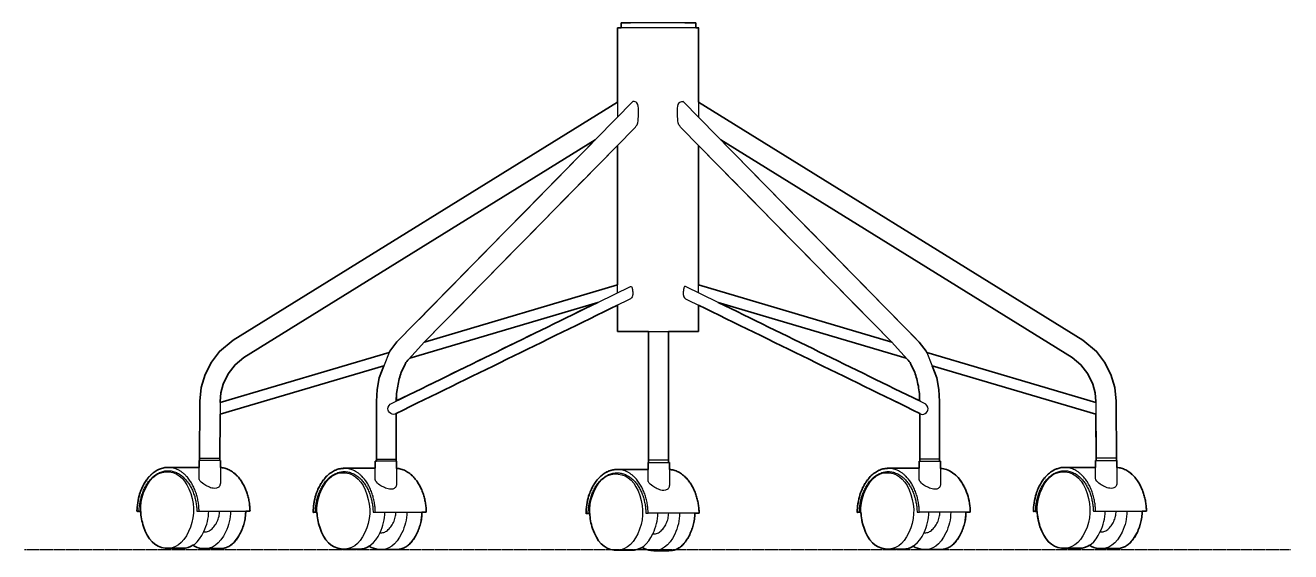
# Model space of a CAD drawing. Header units: millimetres. Extents: x 0 to 1818, y -1116 to 847.
# Drawn here: x 0 to 814, y -1116 to -778 of the extents above; entities that cross this region are included whole.
import ezdxf

# ---------------------------------------------------------------- set-up
doc = ezdxf.new("R2010")
doc.units = ezdxf.units.MM
doc.linetypes.add('Dots', pattern=[1, 0, -1])
doc.layers.add('Blocks', color=7, linetype='Continuous')
for name, color, linetype, lineweight, true_color in [('Blocks$Inner', 7, 'Continuous', 25, 0x007f00), ('Blocks$Outline', 7, 'Continuous', 35, 0xff3f3f), ('Groud', 7, 'Dots', 25, 0x243775)]:
    doc.layers.add(name, color=color, linetype=linetype, lineweight=lineweight, true_color=true_color)

# ---------------------------------------------------------------- blocks, each defined once
blk = doc.blocks.new('Series 7 3217 Office Chair Back')
at = {"layer": 'Blocks$Inner'}
for p, q in [((433.07, 335.84), (433.07, 278.19)), ((380.97, 165.27), (380.97, 260.12)), ((433.07, 165.27), (433.07, 260.12)), ((234.69, 93.67), (389.43, 169.4)), ((256.68, 133.5), (380.97, 170.32)), ((579.35, 93.67), (424.62, 169.4)), ((557.36, 133.5), (433.07, 170.32)), ((389.43, 161.42), (237.64, 87.14)), ((368.29, 159.06), (247.47, 123.27)), ((424.62, 161.42), (576.4, 87.14)), ((445.75, 159.06), (566.57, 123.27)), ((125.26, 94.58), (234.02, 126.79)), ((688.78, 94.58), (580.02, 126.79)), ((230.71, 118.31), (125.26, 87.07)), ((583.33, 118.31), (688.79, 87.07)), ((238.61, 56.83), (238.63, 87.62)), ((575.44, 56.83), (575.42, 87.62)), ((111.74, 45.98), (111.74, 57.41)), ((125.49, 57.41), (125.49, 42.66)), ((688.46, 45.98), (688.46, 57.41)), ((702.2, 57.41), (702.2, 42.66)), ((91.8, 52.86), (111.74, 52.87)), ((205.18, 52.29), (225.12, 52.29)), ((225.12, 45.41), (225.12, 56.83)), ((238.86, 56.83), (238.86, 42.09)), ((380.7, 51.55), (400.64, 51.55)), ((400.64, 44.66), (400.64, 56.09)), ((414.38, 56.09), (414.38, 41.34)), ((555.14, 52.29), (575.08, 52.29)), ((575.08, 45.41), (575.08, 56.83)), ((588.83, 56.83), (588.83, 42.09)), ((668.52, 52.86), (688.46, 52.87)), ((71.8, 24.66), (73.24, 24.56)), ((125.03, 24.69), (125.03, 24.7)), ((648.51, 24.66), (649.95, 24.56)), ((701.74, 24.69), (701.74, 24.7)), ((185.17, 24.09), (186.61, 23.98)), ((238.41, 24.12), (238.41, 24.12)), ((360.69, 23.34), (362.13, 23.24)), ((399.26, 23.34), (400.7, 23.38)), ((433.47, 23.38), (400.7, 23.38)), ((413.92, 23.37), (413.92, 23.38)), ((535.14, 24.09), (536.58, 23.98)), ((573.7, 24.08), (575.15, 24.12)), ((607.92, 24.12), (575.15, 24.12)), ((588.37, 24.12), (588.37, 24.12)), ((115.38, 11.34), (114.75, 11.34)), ((228.75, 10.76), (228.13, 10.76)), ((404.27, 10.02), (403.64, 10.02)), ((578.71, 10.76), (578.09, 10.76)), ((692.09, 11.34), (691.47, 11.34)), ((91.56, 0.86), (101.36, 0.86)), ((115.38, 0.57), (125.18, 0.57)), ((204.93, 0.28), (214.73, 0.28)), ((228.75, 0), (238.55, 0)), ((554.9, 0.28), (564.69, 0.28)), ((578.72, 0), (588.51, 0)), ((668.27, 0.86), (678.07, 0.86)), ((692.09, 0.57), (701.89, 0.57)), ((380.45, -0.46), (390.25, -0.46)), ((404.27, -0.74), (414.07, -0.74))]:
    blk.add_line(p, q, dxfattribs=at)
for points in [[(433.28, 335.84), (380.97, 335.84), (380.97, 278.19)], [(431.35, 335.84), (431.35, 338.98), (383.35, 338.98), (383.35, 335.84)], [(112.15, 57.41), (112.19, 95.41), (113.15, 104.25), (115.69, 112.75), (119.69, 120.58), (125.02, 127.47), (133.64, 134.69), (380.97, 287.99)], [(391.05, 288.48), (239.04, 133.62), (234.43, 127.6), (234.02, 126.78), (227.7, 110.57), (226.43, 103.03), (225.95, 95.38), (225.93, 56.83)], [(423, 288.48), (575.06, 133.57), (579.61, 127.6), (580.03, 126.78), (586.35, 110.57), (587.61, 103.03), (588.09, 95.38), (588.11, 56.83)], [(701.89, 57.41), (701.85, 95.41), (700.89, 104.25), (698.35, 112.75), (694.35, 120.58), (689.02, 127.47), (680.4, 134.69), (433.07, 287.99)], [(238.65, 95.61), (238.89, 100.35), (239.55, 105.25), (240.56, 109.88), (241.89, 114.11), (244.77, 120.28), (256.82, 133.64), (392.58, 271.95)], [(575.4, 95.61), (575.15, 100.35), (574.5, 105.25), (573.48, 109.88), (572.15, 114.11), (569.27, 120.28), (557.22, 133.64), (421.46, 271.95)], [(366.66, 263.64), (140.57, 123.5), (135, 118.92), (130.48, 113.11), (127.26, 106.35), (125.82, 100.88), (125.26, 95.28), (125.23, 57.41)], [(447.38, 263.64), (673.47, 123.5), (679.04, 118.92), (683.56, 113.11), (686.78, 106.35), (688.22, 100.88), (688.78, 95.28), (688.82, 57.41)], [(380.97, 157.29), (380.97, 140.35), (433.07, 140.35), (433.07, 157.29)], [(400.81, 140.35), (400.85, 128.8), (400.86, 122.45), (400.87, 116.55), (400.88, 111.62), (400.88, 103.61), (400.88, 95.33), (400.88, 56.09)], [(413.79, 56.09), (413.79, 95.33), (413.79, 105.53), (413.79, 112.69), (413.78, 117.64), (413.77, 124.2), (413.76, 129.38), (413.72, 140.35)], [(701.89, 58.8), (688.82, 58.8)], [(73.24, 24.56), (74.24, 24.59)], [(110.36, 24.66), (111.81, 24.7), (144.58, 24.7)], [(649.95, 24.56), (650.95, 24.59)], [(687.08, 24.66), (688.52, 24.7), (721.29, 24.7)], [(186.61, 23.98), (187.62, 24.02)], [(223.74, 24.08), (225.18, 24.12), (257.95, 24.12)], [(362.13, 23.24), (363.13, 23.28)], [(536.58, 23.98), (537.58, 24.02)]]:
    blk.add_lwpolyline(points, dxfattribs=at)
for centre, radius, start, end in [((86.84, 25.17), 31.16, 359.0169, 359.13842), ((110.57, 24.89), 31.25, 359.52036, 359.65731), ((663.55, 25.17), 31.16, 359.0169, 359.13842), ((687.28, 24.89), 31.25, 359.52036, 359.65731), ((200.21, 24.59), 31.16, 359.0169, 359.13842), ((223.95, 24.31), 31.25, 359.52036, 359.65731), ((375.73, 23.85), 31.16, 359.0169, 359.13842), ((399.46, 23.57), 31.25, 359.52036, 359.65731), ((550.17, 24.59), 31.16, 359.0169, 359.13842), ((573.91, 24.31), 31.25, 359.52036, 359.65731)]:
    blk.add_arc(centre, radius, start, end, dxfattribs=at)
at = {"layer": 'Blocks$Inner', "extrusion": (0, 0, -1)}
for centre in [(-100.77, 24.89), (-677.49, 24.89), (-214.15, 24.31), (-389.67, 23.57), (-564.11, 24.31)]:
    blk.add_arc(centre, 31.25, 180.34392, 180.48083, dxfattribs=at)
at = {"layer": 'Blocks$Inner'}
for points, knots in [([(392.58, 271.95), (392.71, 272.17), (392.84, 272.39), (392.97, 272.61), (393.34, 273.08), (394.18, 274.14), (394.61, 280.95), (394.48, 282.84), (394.44, 287.74), (391.97, 288.24), (391.07, 288.42), (391.06, 288.44), (391.05, 288.46), (391.05, 288.48)], [199.803075, 199.803075, 199.803075, 199.803075, 200.555699, 200.555699, 200.555699, 202.886888, 205.704822, 208.722571, 213.319816, 215.958875, 215.958875, 215.958875, 216.018288, 216.018288, 216.018288, 216.018288]), ([(421.08, 272.61), (420.7, 273.08), (419.86, 274.14), (419.43, 280.95), (419.57, 282.84), (419.61, 287.74), (422.08, 288.24), (422.98, 288.42)], [200.555699, 200.555699, 200.555699, 200.555699, 202.886888, 205.704822, 208.722571, 213.319816, 215.958875, 215.958875, 215.958875, 215.958875]), ([(389.43, 169.4), (389.74, 169.28), (390.37, 169.03), (390.51, 167.82), (390.78, 166.54), (390.78, 165.01), (390.72, 163.66), (390.39, 162.37), (389.79, 161.77), (389.43, 161.42)], [174.01724, 174.01724, 174.01724, 174.01724, 174.963338, 175.88666, 177.338891, 178.998119, 180.406442, 181.416203, 182.892025, 182.892025, 182.892025, 182.892025]), ([(424.62, 169.4), (424.3, 169.28), (423.68, 169.03), (423.54, 167.82), (423.26, 166.54), (423.26, 165.01), (423.33, 163.66), (423.65, 162.37), (424.26, 161.77), (424.62, 161.42)], [174.01724, 174.01724, 174.01724, 174.01724, 174.963338, 175.88666, 177.338891, 178.998119, 180.406442, 181.416203, 182.892025, 182.892025, 182.892025, 182.892025]), ([(118.47, 57.41), (115.03, 57.41), (111.3, 57.41), (111.8, 57.41), (111.89, 57.41)], [2, 2, 2, 2, 3, 3.111111, 3.111111, 3.111111, 3.111111]), ([(125.39, 57.41), (125.46, 57.41), (125.8, 57.41), (121.9, 57.41), (118.47, 57.41)], [0.888889, 0.888889, 0.888889, 0.888889, 1, 2, 2, 2, 2]), ([(225.93, 58.24), (226.05, 58.24), (226.48, 58.24), (227.36, 58.24), (228.46, 58.24), (229.4, 58.24), (230.44, 58.24), (231.55, 58.24), (232.67, 58.23), (233.95, 58.23), (235.32, 58.23), (237.15, 58.23), (238.13, 58.23), (238.42, 58.23)], [0.1556824, 0.1556824, 0.1556824, 0.1556824, 0.2222222, 0.3333333, 0.3888889, 0.4444444, 0.5, 0.5555556, 0.6111111, 0.6666667, 0.75, 0.8333333, 1, 1, 1, 1]), ([(413.81, 57.5), (413.81, 57.5), (413.74, 57.5), (413.19, 57.5), (412.15, 57.5), (411.04, 57.5), (410.11, 57.5), (409.06, 57.49), (407.95, 57.49), (406.83, 57.49), (405.55, 57.49), (404.18, 57.49), (402.35, 57.49), (401.37, 57.49), (401.08, 57.49)], [0.0694185, 0.0694185, 0.0694185, 0.0694185, 0.1111111, 0.2222222, 0.3333333, 0.3888889, 0.4444444, 0.5, 0.5555556, 0.6111111, 0.6666667, 0.75, 0.8333333, 1, 1, 1, 1]), ([(588.02, 58.24), (587.9, 58.24), (587.47, 58.24), (586.59, 58.24), (585.49, 58.24), (584.55, 58.24), (583.51, 58.24), (582.39, 58.24), (581.28, 58.23), (579.99, 58.23), (578.62, 58.23), (576.8, 58.23), (575.82, 58.23), (575.52, 58.23)], [0.1556824, 0.1556824, 0.1556824, 0.1556824, 0.2222222, 0.3333333, 0.3888889, 0.4444444, 0.5, 0.5555556, 0.6111111, 0.6666667, 0.75, 0.8333333, 1, 1, 1, 1]), ([(688.56, 57.41), (688.48, 57.41), (688.14, 57.41), (692.05, 57.41), (695.48, 57.41)], [0.888889, 0.888889, 0.888889, 0.888889, 1, 2, 2, 2, 2]), ([(695.48, 57.41), (698.92, 57.41), (702.65, 57.41), (702.14, 57.41), (702.05, 57.41)], [2, 2, 2, 2, 3, 3.111111, 3.111111, 3.111111, 3.111111]), ([(231.84, 56.83), (228.4, 56.83), (224.67, 56.83), (225.18, 56.83), (225.27, 56.83)], [2, 2, 2, 2, 3, 3.111111, 3.111111, 3.111111, 3.111111]), ([(238.77, 56.83), (238.84, 56.83), (239.18, 56.83), (235.28, 56.83), (231.84, 56.83)], [0.888889, 0.888889, 0.888889, 0.888889, 1, 2, 2, 2, 2]), ([(400.74, 56.09), (400.66, 56.09), (400.32, 56.09), (404.23, 56.09), (407.66, 56.09)], [0.888889, 0.888889, 0.888889, 0.888889, 1, 2, 2, 2, 2]), ([(407.66, 56.09), (411.1, 56.09), (414.83, 56.09), (414.32, 56.09), (414.23, 56.09)], [2, 2, 2, 2, 3, 3.111111, 3.111111, 3.111111, 3.111111]), ([(575.18, 56.83), (575.11, 56.83), (574.77, 56.83), (578.67, 56.83), (582.11, 56.83)], [0.888889, 0.888889, 0.888889, 0.888889, 1, 2, 2, 2, 2]), ([(582.11, 56.83), (585.54, 56.83), (589.28, 56.83), (588.77, 56.83), (588.68, 56.83)], [2, 2, 2, 2, 3, 3.111111, 3.111111, 3.111111, 3.111111]), ([(125.49, 42.66), (125.35, 41.89), (125.09, 40.39), (122.97, 39.35), (120.42, 39.29), (117.61, 40.4), (114.56, 42.12), (112.43, 43.85), (111.76, 45.42), (111.75, 45.8), (111.74, 45.98)], [14.745699, 14.745699, 14.745699, 14.745699, 16.970333, 19.047377, 21.144631, 24.567608, 27.882434, 31.769394, 32.386236, 32.920197, 32.920197, 32.920197, 32.920197]), ([(238.86, 42.09), (238.73, 41.31), (238.47, 39.82), (236.35, 38.78), (233.79, 38.72), (230.98, 39.82), (227.93, 41.54), (225.81, 43.27), (225.13, 44.84), (225.12, 45.23), (225.12, 45.41)], [14.745699, 14.745699, 14.745699, 14.745699, 16.970333, 19.047377, 21.144631, 24.567608, 27.882434, 31.769394, 32.386236, 32.920197, 32.920197, 32.920197, 32.920197]), ([(414.38, 41.34), (414.25, 40.57), (413.99, 39.08), (411.86, 38.04), (409.31, 37.98), (406.5, 39.08), (403.45, 40.8), (401.32, 42.53), (400.65, 44.1), (400.64, 44.49), (400.64, 44.66)], [14.745699, 14.745699, 14.745699, 14.745699, 16.970333, 19.047377, 21.144631, 24.567608, 27.882434, 31.769394, 32.386236, 32.920197, 32.920197, 32.920197, 32.920197]), ([(588.83, 42.09), (588.69, 41.31), (588.43, 39.82), (586.31, 38.78), (583.76, 38.72), (580.94, 39.82), (577.9, 41.54), (575.77, 43.27), (575.09, 44.84), (575.09, 45.23), (575.08, 45.41)], [14.745699, 14.745699, 14.745699, 14.745699, 16.970333, 19.047377, 21.144631, 24.567608, 27.882434, 31.769394, 32.386236, 32.920197, 32.920197, 32.920197, 32.920197]), ([(702.2, 42.66), (702.07, 41.89), (701.81, 40.39), (699.68, 39.35), (697.13, 39.29), (694.32, 40.4), (691.27, 42.12), (689.14, 43.85), (688.47, 45.42), (688.46, 45.8), (688.46, 45.98)], [14.745699, 14.745699, 14.745699, 14.745699, 16.970333, 19.047377, 21.144631, 24.567608, 27.882434, 31.769394, 32.386236, 32.920197, 32.920197, 32.920197, 32.920197]), ([(121.73, 15.17), (122.41, 16.04), (123.57, 17.96), (124.69, 21.18), (124.98, 23.57), (125.03, 24.69)], [1, 1, 1, 1, 1.25, 1.5, 1.7212425, 1.7212425, 1.7212425, 1.7212425]), ([(698.45, 15.17), (699.13, 16.04), (700.28, 17.96), (701.41, 21.18), (701.7, 23.57), (701.74, 24.69)], [1, 1, 1, 1, 1.25, 1.5, 1.7212425, 1.7212425, 1.7212425, 1.7212425]), ([(235.11, 14.59), (235.79, 15.47), (236.94, 17.38), (238.07, 20.61), (238.36, 22.99), (238.41, 24.12)], [1, 1, 1, 1, 1.25, 1.5, 1.7212425, 1.7212425, 1.7212425, 1.7212425]), ([(410.63, 13.85), (411.31, 14.73), (412.46, 16.64), (413.59, 19.87), (413.88, 22.25), (413.92, 23.37)], [1, 1, 1, 1, 1.25, 1.5, 1.7212425, 1.7212425, 1.7212425, 1.7212425]), ([(585.07, 14.59), (585.75, 15.47), (586.9, 17.38), (588.03, 20.61), (588.32, 22.99), (588.37, 24.12)], [1, 1, 1, 1, 1.25, 1.5, 1.7212425, 1.7212425, 1.7212425, 1.7212425]), ([(114.78, 11.37), (115.59, 11.3), (117.29, 11.45), (119.65, 12.79), (121.07, 14.27), (121.73, 15.17)], [0.2652876, 0.2652876, 0.2652876, 0.2652876, 0.5, 0.75, 1, 1, 1, 1]), ([(228.15, 10.79), (228.96, 10.73), (230.67, 10.88), (233.02, 12.21), (234.44, 13.69), (235.11, 14.59)], [0.2652876, 0.2652876, 0.2652876, 0.2652876, 0.5, 0.75, 1, 1, 1, 1]), ([(403.67, 10.05), (404.48, 9.98), (406.18, 10.14), (408.54, 11.47), (409.96, 12.95), (410.63, 13.85)], [0.2652876, 0.2652876, 0.2652876, 0.2652876, 0.5, 0.75, 1, 1, 1, 1]), ([(578.11, 10.79), (578.93, 10.73), (580.63, 10.88), (582.99, 12.21), (584.41, 13.69), (585.07, 14.59)], [0.2652876, 0.2652876, 0.2652876, 0.2652876, 0.5, 0.75, 1, 1, 1, 1]), ([(691.49, 11.37), (692.3, 11.3), (694, 11.45), (696.36, 12.79), (697.78, 14.27), (698.45, 15.17)], [0.2652876, 0.2652876, 0.2652876, 0.2652876, 0.5, 0.75, 1, 1, 1, 1])]:
    blk.add_open_spline(points, degree=3, knots=knots, dxfattribs=at)
for points in [[(422.98, 288.42), (422.98, 288.44), (422.99, 288.46), (423, 288.48)], [(421.46, 271.95), (421.33, 272.17), (421.2, 272.39), (421.08, 272.61)], [(233.37, 89.77), (232.98, 90.74), (233.66, 92.57), (234.69, 93.67)], [(236.07, 87.08), (234.94, 87.44), (233.48, 88.74), (233.37, 89.77)], [(577.97, 87.08), (579.1, 87.44), (580.56, 88.74), (580.67, 89.77)], [(580.67, 89.77), (581.06, 90.74), (580.38, 92.57), (579.35, 93.67)], [(237.64, 87.14), (236.92, 86.93), (236.58, 86.94), (236.07, 87.08)], [(576.4, 87.14), (577.12, 86.93), (577.46, 86.94), (577.97, 87.08)], [(112.15, 58.8), (125.25, 58.8), (125.26, 58.8), (125.17, 58.8)], [(238.42, 58.23), (238.62, 58.23), (238.64, 58.23), (238.54, 58.23)], [(401.08, 57.49), (400.88, 57.49), (400.86, 57.49), (400.96, 57.49)], [(575.52, 58.23), (575.33, 58.23), (575.3, 58.23), (575.4, 58.23)], [(77.35, 39.36), (81.03, 47.15), (86.1, 50.67), (92.54, 49.94)], [(92.54, 49.94), (98.98, 49.2), (103.6, 44.56), (106.39, 36.02)], [(190.73, 38.79), (194.41, 46.58), (199.47, 50.1), (205.91, 49.36)], [(205.91, 49.36), (212.36, 48.63), (216.98, 43.99), (219.77, 35.45)], [(366.25, 38.05), (369.93, 45.83), (374.99, 49.36), (381.43, 48.62)], [(540.69, 38.79), (544.37, 46.58), (549.43, 50.1), (555.88, 49.36)], [(555.88, 49.36), (562.32, 48.63), (566.94, 43.99), (569.73, 35.45)], [(654.07, 39.36), (657.75, 47.15), (662.81, 50.67), (669.25, 49.94)], [(669.25, 49.94), (675.7, 49.2), (680.31, 44.56), (683.11, 36.02)], [(381.43, 48.62), (387.88, 47.88), (392.49, 43.25), (395.29, 34.71)], [(76.04, 14.88), (73.23, 23.42), (73.67, 31.58), (77.35, 39.36)], [(106.39, 36.02), (109.19, 27.49), (108.75, 19.32), (105.07, 11.52)], [(189.41, 14.3), (186.61, 22.84), (187.05, 31), (190.73, 38.79)], [(219.77, 35.45), (222.56, 26.91), (222.12, 18.74), (218.45, 10.95)], [(364.93, 13.56), (362.13, 22.1), (362.57, 30.26), (366.25, 38.05)], [(395.29, 34.71), (398.08, 26.17), (397.64, 18), (393.97, 10.21)], [(539.37, 14.3), (536.57, 22.84), (537.01, 31), (540.69, 38.79)], [(569.73, 35.45), (572.52, 26.91), (572.08, 18.74), (568.41, 10.95)], [(652.75, 14.88), (649.95, 23.42), (650.39, 31.58), (654.07, 39.36)], [(683.11, 36.02), (685.9, 27.49), (685.46, 19.32), (681.79, 11.52)], [(114.87, 11.52), (116.88, 15.78), (117.92, 20.15), (118, 24.63)], [(132.02, 24.62), (131.98, 20.05), (130.94, 15.59), (128.89, 11.24)], [(138.69, 11.24), (140.74, 15.59), (141.78, 20.05), (141.82, 24.62)], [(691.58, 11.52), (693.59, 15.78), (694.63, 20.15), (694.71, 24.63)], [(708.73, 24.62), (708.7, 20.05), (707.65, 15.59), (705.61, 11.24)], [(715.4, 11.24), (717.45, 15.59), (718.49, 20.05), (718.53, 24.62)], [(228.25, 10.95), (230.25, 15.21), (231.29, 19.58), (231.37, 24.06)], [(245.4, 24.05), (245.36, 19.47), (244.31, 15.01), (242.27, 10.67)], [(252.07, 10.67), (254.11, 15.01), (255.16, 19.47), (255.19, 24.05)], [(403.76, 10.21), (405.77, 14.46), (406.81, 18.83), (406.89, 23.31)], [(420.91, 23.31), (420.88, 18.73), (419.83, 14.27), (417.79, 9.93)], [(427.58, 9.93), (429.63, 14.27), (430.67, 18.73), (430.71, 23.31)], [(578.21, 10.95), (580.22, 15.21), (581.26, 19.58), (581.33, 24.06)], [(595.36, 24.05), (595.32, 19.47), (594.28, 15.01), (592.23, 10.67)], [(602.03, 10.67), (604.08, 15.01), (605.12, 19.47), (605.16, 24.05)], [(89.9, 0.95), (83.46, 1.7), (78.84, 6.34), (76.04, 14.88)], [(105.07, 11.52), (101.4, 3.73), (96.34, 0.21), (89.9, 0.95)], [(101.36, 0.86), (107.01, 0.86), (111.52, 4.41), (114.87, 11.52)], [(128.89, 11.24), (125.22, 3.45), (120.16, -0.07), (113.72, 0.67)], [(125.18, 0.57), (130.83, 0.57), (135.34, 4.13), (138.69, 11.24)], [(203.28, 0.38), (196.83, 1.13), (192.21, 5.77), (189.41, 14.3)], [(218.45, 10.95), (214.78, 3.16), (209.72, -0.37), (203.28, 0.38)], [(214.73, 0.28), (220.39, 0.28), (224.89, 3.84), (228.25, 10.95)], [(242.27, 10.67), (238.6, 2.88), (233.54, -0.65), (227.1, 0.1)], [(238.55, 0), (244.21, 0), (248.71, 3.56), (252.07, 10.67)], [(378.79, -0.36), (372.35, 0.38), (367.73, 5.02), (364.93, 13.56)], [(393.97, 10.21), (390.29, 2.41), (385.24, -1.11), (378.79, -0.36)], [(390.25, -0.46), (395.91, -0.46), (400.41, 3.09), (403.76, 10.21)], [(417.79, 9.93), (414.11, 2.13), (409.06, -1.39), (402.61, -0.64)], [(414.07, -0.74), (419.73, -0.74), (424.23, 2.81), (427.58, 9.93)], [(553.24, 0.38), (546.8, 1.13), (542.17, 5.77), (539.37, 14.3)], [(568.41, 10.95), (564.74, 3.16), (559.68, -0.37), (553.24, 0.38)], [(564.69, 0.28), (570.35, 0.28), (574.86, 3.84), (578.21, 10.95)], [(592.23, 10.67), (588.56, 2.88), (583.5, -0.65), (577.06, 0.1)], [(588.51, 0), (594.17, 0), (598.68, 3.56), (602.03, 10.67)], [(666.61, 0.95), (660.17, 1.7), (655.55, 6.34), (652.75, 14.88)], [(681.79, 11.52), (678.11, 3.73), (673.06, 0.21), (666.61, 0.95)], [(678.07, 0.86), (683.73, 0.86), (688.23, 4.41), (691.58, 11.52)], [(705.61, 11.24), (701.93, 3.45), (696.88, -0.07), (690.43, 0.67)], [(701.89, 0.57), (707.55, 0.57), (712.05, 4.13), (715.4, 11.24)], [(113.72, 0.67), (111.56, 0.92), (109.61, 1.61), (107.86, 2.73)], [(227.1, 0.1), (224.94, 0.35), (222.99, 1.03), (221.24, 2.16)], [(402.61, -0.64), (400.46, -0.4), (398.5, 0.29), (396.76, 1.41)], [(577.06, 0.1), (574.9, 0.35), (572.95, 1.03), (571.2, 2.16)], [(690.43, 0.67), (688.28, 0.92), (686.33, 1.61), (684.58, 2.73)]]:
    blk.add_open_spline(points, degree=3, dxfattribs=at)
for points, weights, knots in [([(111.81, 24.7), (111.14, 52.87), (91.8, 52.86), (72.44, 52.86), (71.8, 24.66)], [0.986201615741, 0.714176624894, 1, 0.713936493685, 0.9866590868], [-7.816066, -7.816066, -7.816066, -6.283185, -6.283185, -4.749017, -4.749017, -4.749017]), ([(73.24, 24.56), (73.84, 50.72), (91.8, 50.72), (109.7, 50.72), (110.36, 24.66)], [0.986586008804, 0.713974825342, 1, 0.714701419184, 0.98520457762], [-3.305162, -3.305162, -3.305162, -1.771199, -1.771199, -0.241133, -0.241133, -0.241133]), ([(225.18, 24.12), (224.52, 52.29), (205.18, 52.29), (185.81, 52.29), (185.17, 24.09)], [0.986201615741, 0.714176624894, 1, 0.713936493685, 0.9866590868], [-7.816066, -7.816066, -7.816066, -6.283185, -6.283185, -4.749017, -4.749017, -4.749017]), ([(186.61, 23.98), (187.21, 50.15), (205.18, 50.15), (223.07, 50.15), (223.74, 24.08)], [0.986586008804, 0.713974825342, 1, 0.714701419184, 0.98520457762], [-3.305162, -3.305162, -3.305162, -1.771199, -1.771199, -0.241133, -0.241133, -0.241133]), ([(400.7, 23.38), (400.04, 51.55), (380.7, 51.55), (361.33, 51.55), (360.69, 23.34)], [0.986201615741, 0.714176624894, 1, 0.713936493685, 0.9866590868], [34.301604, 34.301604, 34.301604, 35.834485, 35.834485, 37.368653, 37.368653, 37.368653]), ([(362.13, 23.24), (362.73, 49.4), (380.69, 49.41), (398.59, 49.41), (399.26, 23.34)], [0.986586008804, 0.713974825342, 1, 0.714701419184, 0.98520457762], [38.812509, 38.812509, 38.812509, 40.346471, 40.346471, 41.876537, 41.876537, 41.876537]), ([(575.15, 24.12), (574.48, 52.29), (555.14, 52.29), (535.78, 52.29), (535.14, 24.09)], [0.986201615741, 0.714176624894, 1, 0.713936493685, 0.9866590868], [34.301604, 34.301604, 34.301604, 35.834485, 35.834485, 37.368653, 37.368653, 37.368653]), ([(536.58, 23.98), (537.18, 50.15), (555.14, 50.15), (573.04, 50.15), (573.7, 24.08)], [0.986586008804, 0.713974825342, 1, 0.714701419184, 0.98520457762], [38.812509, 38.812509, 38.812509, 40.346471, 40.346471, 41.876537, 41.876537, 41.876537]), ([(688.52, 24.7), (687.86, 52.87), (668.52, 52.86), (649.15, 52.86), (648.51, 24.66)], [0.986201615741, 0.714176624894, 1, 0.713936493685, 0.9866590868], [-7.816066, -7.816066, -7.816066, -6.283185, -6.283185, -4.749017, -4.749017, -4.749017]), ([(649.95, 24.56), (650.55, 50.72), (668.51, 50.72), (686.41, 50.72), (687.08, 24.66)], [0.986586008804, 0.713974825342, 1, 0.714701419184, 0.98520457762], [-3.305162, -3.305162, -3.305162, -1.771199, -1.771199, -0.241133, -0.241133, -0.241133])]:
    blk.add_rational_spline(points, weights, degree=2, knots=knots, dxfattribs=at)
for points, weights in [([(144.58, 24.7), (143.94, 51.6), (125.49, 52.84)], [0.986201615741, 0.723140354513, 0.981768901663]), ([(257.95, 24.12), (257.32, 51.03), (238.86, 52.26)], [0.986201615741, 0.723140354513, 0.981768901663]), ([(414.38, 51.52), (432.83, 50.28), (433.47, 23.38)], [0.981768901663, 0.723140354513, 0.986201615741]), ([(588.83, 52.26), (607.28, 51.03), (607.92, 24.12)], [0.981768901663, 0.723140354513, 0.986201615741]), ([(721.29, 24.7), (720.65, 51.6), (702.2, 52.84)], [0.986201615741, 0.723140354513, 0.981768901663])]:
    blk.add_rational_spline(points, weights, degree=2, dxfattribs=at)
at = {"layer": 'Blocks$Outline'}
for points in [[(383.35, 335.84), (380.97, 335.84)], [(380.97, 335.84), (380.97, 287.99)], [(389.4, 338.98), (383.35, 338.98), (383.35, 335.84)], [(431.35, 335.84), (431.35, 338.98), (424.32, 338.98)], [(433.07, 335.84), (431.35, 335.84)], [(433.07, 287.99), (433.07, 335.84)], [(380.97, 287.99), (133.64, 134.69), (125.02, 127.47), (119.69, 120.58), (115.69, 112.75), (113.15, 104.25), (112.19, 95.41), (112.15, 57.41)], [(701.89, 57.41), (701.85, 95.41), (700.89, 104.25), (698.35, 112.75), (694.35, 120.58), (689.02, 127.47), (680.4, 134.69), (433.07, 287.99)], [(125.26, 94.58), (125.26, 95.28), (125.82, 100.88), (127.26, 106.35), (130.48, 113.11), (135, 118.92), (140.57, 123.5), (366.66, 263.64)], [(447.38, 263.64), (673.47, 123.5), (679.04, 118.92), (683.56, 113.11), (686.78, 106.35), (688.22, 100.88), (688.78, 95.28), (688.78, 94.58)], [(380.97, 260.12), (380.97, 170.32)], [(433.07, 170.32), (433.07, 260.12)], [(380.97, 170.32), (256.7, 133.51)], [(557.35, 133.51), (433.07, 170.32)], [(247.47, 123.27), (368.29, 159.06)], [(380.97, 157.29), (380.97, 140.35), (400.81, 140.35)], [(433.07, 140.35), (433.07, 157.29)], [(445.75, 159.06), (566.57, 123.27)], [(400.81, 140.35), (400.85, 128.8), (400.86, 122.45), (400.87, 116.55), (400.88, 111.62), (400.88, 103.61), (400.88, 95.33), (400.88, 56.09)], [(413.79, 56.09), (413.79, 95.33), (413.79, 105.53), (413.79, 112.69), (413.78, 117.64), (413.77, 124.2), (413.76, 129.38), (413.72, 140.35)], [(413.72, 140.35), (433.07, 140.35)], [(239.04, 133.62), (234.43, 127.6), (234.02, 126.79)], [(580.02, 126.79), (579.61, 127.6), (575.06, 133.57)], [(234.02, 126.79), (125.26, 94.58)], [(688.78, 94.58), (580.02, 126.79)], [(125.26, 87.07), (230.71, 118.31)], [(230.71, 118.31), (227.7, 110.57), (226.43, 103.03), (225.95, 95.38), (225.93, 56.83)], [(588.11, 56.83), (588.09, 95.38), (587.61, 103.03), (586.35, 110.57), (583.33, 118.31)], [(583.33, 118.31), (688.79, 87.07)], [(125.23, 57.41), (125.26, 87.07)], [(238.61, 56.83), (238.63, 87.62)], [(575.42, 87.62), (575.44, 56.83)], [(688.79, 87.07), (688.82, 57.41)], [(111.74, 52.87), (91.8, 52.86)], [(225.12, 52.29), (205.18, 52.29)], [(400.64, 51.55), (380.7, 51.55)], [(575.08, 52.29), (555.14, 52.29)], [(688.46, 52.87), (668.52, 52.86)], [(73.24, 24.56), (74.24, 24.59)], [(649.95, 24.56), (650.95, 24.59)], [(186.61, 23.98), (187.62, 24.02)], [(362.13, 23.24), (363.13, 23.28)], [(536.58, 23.98), (537.58, 24.02)]]:
    blk.add_lwpolyline(points, dxfattribs=at)
for points, degree in [([(366.66, 263.64), (324.12, 220.3), (281.58, 176.96), (239.04, 133.62)], 3), ([(575.06, 133.57), (532.5, 176.92), (489.94, 220.28), (447.38, 263.64)], 3), ([(238.63, 87.62), (286.08, 110.84), (333.52, 134.06), (380.97, 157.29)], 3), ([(368.29, 159.06), (325.08, 137.91), (281.86, 116.76), (238.65, 95.61)], 3), ([(433.07, 157.29), (480.52, 134.06), (527.97, 110.84), (575.42, 87.62)], 3), ([(575.4, 95.61), (532.18, 116.76), (488.97, 137.91), (445.75, 159.06)], 3), ([(111.74, 57.41), (111.74, 55.89), (111.74, 54.38), (111.74, 52.87)], 3), ([(125.39, 57.41), (125.35, 57.41), (125.29, 57.41), (125.23, 57.41)], 3), ([(125.49, 57.41), (125.49, 57.41), (125.46, 57.41), (125.39, 57.41)], 3), ([(125.49, 52.84), (125.49, 54.36), (125.49, 55.88), (125.49, 57.41)], 3), ([(688.56, 57.41), (688.49, 57.41), (688.46, 57.41), (688.46, 57.41)], 3), ([(688.46, 57.41), (688.46, 55.89), (688.46, 54.38), (688.46, 52.87)], 3), ([(688.82, 57.41), (688.7, 57.41), (688.62, 57.41), (688.56, 57.41)], 3), ([(702.2, 52.84), (702.2, 54.36), (702.2, 55.88), (702.2, 57.41)], 3), ([(225.12, 56.83), (225.12, 55.32), (225.12, 53.8), (225.12, 52.29)], 3), ([(238.77, 56.83), (238.73, 56.83), (238.67, 56.83), (238.61, 56.83)], 3), ([(238.86, 56.83), (238.86, 56.83), (238.83, 56.83), (238.77, 56.83)], 3), ([(238.86, 52.26), (238.86, 53.78), (238.86, 55.31), (238.86, 56.83)], 3), ([(400.74, 56.09), (400.67, 56.09), (400.64, 56.09), (400.64, 56.09)], 3), ([(400.64, 56.09), (400.64, 54.58), (400.64, 53.06), (400.64, 51.55)], 3), ([(400.88, 56.09), (400.82, 56.09), (400.77, 56.09), (400.74, 56.09)], 3), ([(414.38, 51.52), (414.38, 53.04), (414.38, 54.57), (414.38, 56.09)], 3), ([(575.18, 56.83), (575.12, 56.83), (575.08, 56.83), (575.08, 56.83)], 3), ([(575.08, 56.83), (575.08, 55.32), (575.08, 53.8), (575.08, 52.29)], 3), ([(575.44, 56.83), (575.33, 56.83), (575.24, 56.83), (575.18, 56.83)], 3), ([(588.83, 52.26), (588.83, 53.78), (588.83, 55.31), (588.83, 56.83)], 3), ([(141.82, 24.7), (143.2, 24.7), (144.58, 24.7)], 2), ([(718.53, 24.7), (719.91, 24.7), (721.29, 24.7)], 2), ([(255.19, 24.12), (256.57, 24.12), (257.95, 24.12)], 2), ([(430.71, 23.38), (432.09, 23.38), (433.47, 23.38)], 2)]:
    blk.add_open_spline(points, degree=degree, dxfattribs=at)
for points, knots in [([(256.7, 133.51), (256.74, 133.55), (256.78, 133.6), (256.82, 133.64), (298.2, 175.8), (339.59, 217.96), (380.97, 260.12)], [5.989745, 5.989745, 5.989745, 5.989745, 6, 6, 6, 183.229686, 183.229686, 183.229686, 183.229686]), ([(433.07, 260.12), (474.45, 217.96), (515.84, 175.8), (557.22, 133.64), (557.26, 133.6), (557.31, 133.55), (557.35, 133.51)], [-183.229686, -183.229686, -183.229686, -183.229686, -6, -6, -6, -5.989745, -5.989745, -5.989745, -5.989745]), ([(238.65, 95.61), (238.73, 97.19), (238.81, 98.77), (238.89, 100.35), (239.11, 101.98), (239.33, 103.62), (239.55, 105.25), (239.88, 106.79), (240.22, 108.33), (240.56, 109.88), (241, 111.29), (241.45, 112.7), (241.89, 114.11), (242.85, 116.17), (243.81, 118.23), (244.77, 120.28), (245.67, 121.28), (246.57, 122.28), (247.47, 123.27)], [0, 0, 0, 0, 1, 1, 1, 2, 2, 2, 3, 3, 3, 4, 4, 4, 5, 5, 5, 5.223748, 5.223748, 5.223748, 5.223748]), ([(566.57, 123.27), (567.47, 122.28), (568.37, 121.28), (569.27, 120.28), (570.23, 118.23), (571.19, 116.17), (572.15, 114.11), (572.59, 112.7), (573.04, 111.29), (573.48, 109.88), (573.82, 108.33), (574.16, 106.79), (574.5, 105.25), (574.71, 103.62), (574.93, 101.98), (575.15, 100.35), (575.23, 98.77), (575.31, 97.19), (575.4, 95.61)], [-5.223748, -5.223748, -5.223748, -5.223748, -5, -5, -5, -4, -4, -4, -3, -3, -3, -2, -2, -2, -1, -1, -1, 0, 0, 0, 0]), ([(112.15, 57.41), (112.05, 57.41), (111.83, 57.41), (111.74, 57.41), (111.74, 57.41), (111.74, 57.41)], [2.7816403, 2.7816403, 2.7816403, 2.7816403, 2.8655456, 2.9888924, 2.98893, 2.98893, 2.98893, 2.98893]), ([(702.2, 57.41), (702.2, 57.41), (702.13, 57.41), (701.95, 57.41), (701.89, 57.41)], [-2.9888924, -2.9888924, -2.9888924, -2.9888924, -2.8655456, -2.8084901, -2.8084901, -2.8084901, -2.8084901]), ([(225.93, 56.83), (225.63, 56.83), (225.24, 56.83), (225.12, 56.83), (225.12, 56.83)], [2.6919437, 2.6919437, 2.6919437, 2.6919437, 2.8655456, 2.9888924, 2.9888924, 2.9888924, 2.9888924]), ([(414.38, 56.09), (414.38, 56.09), (414.38, 56.09), (414.28, 56.09), (413.98, 56.09), (413.79, 56.09)], [-2.9889019, -2.9889019, -2.9889019, -2.9889019, -2.9888924, -2.8655456, -2.7379693, -2.7379693, -2.7379693, -2.7379693]), ([(588.83, 56.83), (588.83, 56.83), (588.83, 56.83), (588.71, 56.83), (588.36, 56.83), (588.11, 56.83)], [-2.9889331, -2.9889331, -2.9889331, -2.9889331, -2.9888924, -2.8655456, -2.7110267, -2.7110267, -2.7110267, -2.7110267]), ([(74.24, 24.59), (74.36, 21.41), (74.95, 18.17), (76.04, 14.88), (78.84, 6.34), (83.46, 1.7), (89.9, 0.95), (90.46, 0.89), (91.06, 0.85), (91.65, 0.86), (91.69, 0.86)], [-4.385928, -4.385928, -4.385928, -4.385928, -4, -4, -4, -3, -3, -3, -2.912604, -2.905475, -2.905475, -2.905475, -2.905475]), ([(650.95, 24.59), (651.07, 21.41), (651.67, 18.17), (652.75, 14.88), (655.55, 6.34), (660.17, 1.7), (666.61, 0.95), (667.18, 0.89), (667.77, 0.85), (668.36, 0.86), (668.4, 0.86)], [-4.385928, -4.385928, -4.385928, -4.385928, -4, -4, -4, -3, -3, -3, -2.912604, -2.905475, -2.905475, -2.905475, -2.905475]), ([(187.62, 24.02), (187.73, 20.84), (188.33, 17.6), (189.41, 14.3), (192.21, 5.77), (196.83, 1.13), (203.28, 0.38), (203.84, 0.31), (204.44, 0.28), (205.02, 0.28), (205.07, 0.28)], [-4.385928, -4.385928, -4.385928, -4.385928, -4, -4, -4, -3, -3, -3, -2.912604, -2.905475, -2.905475, -2.905475, -2.905475]), ([(363.13, 23.28), (363.25, 20.09), (363.85, 16.86), (364.93, 13.56), (367.73, 5.02), (372.35, 0.38), (378.79, -0.36), (379.36, -0.43), (379.95, -0.46), (380.54, -0.46), (380.58, -0.46)], [-4.385928, -4.385928, -4.385928, -4.385928, -4, -4, -4, -3, -3, -3, -2.912604, -2.905475, -2.905475, -2.905475, -2.905475]), ([(537.58, 24.02), (537.69, 20.84), (538.29, 17.6), (539.37, 14.3), (542.17, 5.77), (546.8, 1.13), (553.24, 0.38), (553.8, 0.31), (554.4, 0.28), (554.98, 0.28), (555.03, 0.28)], [-4.385928, -4.385928, -4.385928, -4.385928, -4, -4, -4, -3, -3, -3, -2.912604, -2.905475, -2.905475, -2.905475, -2.905475]), ([(91.69, 0.86), (94.91, 0.86), (98.13, 0.86), (101.36, 0.86), (103.73, 0.86), (105.9, 1.48), (107.86, 2.73)], [-9.665572, -9.665572, -9.665572, -9.665572, 0, 0, 0, 0.382541, 0.382541, 0.382541, 0.382541]), ([(107.86, 2.73), (109.61, 1.61), (111.56, 0.92), (113.72, 0.67), (114.28, 0.61), (114.84, 0.57), (115.38, 0.57)], [-0.3346433, -0.3346433, -0.3346433, -0.3346433, 0, 0, 0, 0.0873956, 0.0873956, 0.0873956, 0.0873956]), ([(205.07, 0.28), (208.29, 0.28), (211.51, 0.28), (214.73, 0.28), (217.1, 0.28), (219.27, 0.91), (221.24, 2.16)], [-9.665572, -9.665572, -9.665572, -9.665572, 0, 0, 0, 0.382541, 0.382541, 0.382541, 0.382541]), ([(221.24, 2.16), (222.99, 1.03), (224.94, 0.35), (227.1, 0.1), (227.66, 0.03), (228.21, 0), (228.75, 0)], [-0.3346433, -0.3346433, -0.3346433, -0.3346433, 0, 0, 0, 0.0873956, 0.0873956, 0.0873956, 0.0873956]), ([(380.58, -0.46), (383.81, -0.46), (387.03, -0.46), (390.25, -0.46), (392.62, -0.46), (394.79, 0.16), (396.76, 1.41)], [-9.665572, -9.665572, -9.665572, -9.665572, 0, 0, 0, 0.382541, 0.382541, 0.382541, 0.382541]), ([(396.76, 1.41), (398.5, 0.29), (400.46, -0.4), (402.61, -0.64), (403.18, -0.71), (403.73, -0.74), (404.27, -0.74)], [-0.3346433, -0.3346433, -0.3346433, -0.3346433, 0, 0, 0, 0.0873956, 0.0873956, 0.0873956, 0.0873956]), ([(555.03, 0.28), (558.25, 0.28), (561.47, 0.28), (564.69, 0.28), (567.07, 0.28), (569.24, 0.91), (571.2, 2.16)], [-9.665572, -9.665572, -9.665572, -9.665572, 0, 0, 0, 0.382541, 0.382541, 0.382541, 0.382541]), ([(571.2, 2.16), (572.95, 1.03), (574.9, 0.35), (577.06, 0.1), (577.62, 0.03), (578.17, 0), (578.72, 0)], [-0.3346433, -0.3346433, -0.3346433, -0.3346433, 0, 0, 0, 0.0873956, 0.0873956, 0.0873956, 0.0873956]), ([(668.4, 0.86), (671.63, 0.86), (674.85, 0.86), (678.07, 0.86), (680.44, 0.86), (682.61, 1.48), (684.58, 2.73)], [-9.665572, -9.665572, -9.665572, -9.665572, 0, 0, 0, 0.382541, 0.382541, 0.382541, 0.382541]), ([(684.58, 2.73), (686.33, 1.61), (688.28, 0.92), (690.43, 0.67), (691, 0.61), (691.55, 0.57), (692.09, 0.57)], [-0.3346433, -0.3346433, -0.3346433, -0.3346433, 0, 0, 0, 0.0873956, 0.0873956, 0.0873956, 0.0873956])]:
    blk.add_open_spline(points, degree=3, knots=knots, dxfattribs=at)
for points, weights, degree, knots in [([(91.8, 52.86), (72.44, 52.86), (71.8, 24.66), (72.52, 24.61), (73.24, 24.56)], [1, 0.713936493685, 0.9866590868, 0.9866590868, 0.9866590868], 2, [-6.283185, -6.283185, -6.283185, -4.749017, -4.749017, -3.305162, -3.305162, -3.305162]), ([(205.18, 52.29), (185.81, 52.29), (185.17, 24.09), (185.89, 24.03), (186.61, 23.98)], [1, 0.713936493685, 0.9866590868, 0.9866590868, 0.9866590868], 2, [-6.283185, -6.283185, -6.283185, -4.749017, -4.749017, -3.305162, -3.305162, -3.305162]), ([(380.7, 51.55), (361.33, 51.55), (360.69, 23.34), (361.41, 23.29), (362.13, 23.24)], [1.01399144357, 0.723925495852, 1.00046387174, 1.00046387174, 1.00046387174], 2, [34.301604, 34.301604, 34.301604, 35.835773, 35.835773, 37.279628, 37.279628, 37.279628]), ([(555.14, 52.29), (535.78, 52.29), (535.14, 24.09), (535.86, 24.03), (536.58, 23.98)], [1, 0.713936493685, 0.9866590868, 0.9866590868, 0.9866590868], 2, [35.834485, 35.834485, 35.834485, 37.368653, 37.368653, 38.812509, 38.812509, 38.812509]), ([(605.16, 24.12), (606.54, 24.12), (607.92, 24.12), (607.28, 51.03), (588.83, 52.26)], [0.986201615741, 0.986201615741, 0.986201615741, 0.723140354513, 0.981768901663], 2, [-4.29208, -4.29208, -4.29208, -1.532881, -1.532881, -0.050511, -0.050511, -0.050511]), ([(668.52, 52.86), (649.15, 52.86), (648.51, 24.66), (649.23, 24.61), (649.95, 24.56)], [1, 0.713936493685, 0.9866590868, 0.9866590868, 0.9866590868], 2, [-6.283185, -6.283185, -6.283185, -4.749017, -4.749017, -3.305162, -3.305162, -3.305162]), ([(115.38, 0.57), (118.64, 0.57), (121.91, 0.57), (125.18, 0.57), (130.83, 0.57), (135.34, 4.13), (138.69, 11.24), (140.74, 15.59), (141.78, 20.05), (141.82, 24.62), (141.82, 24.65), (141.82, 24.67), (141.82, 24.7)], [1, 1, 1, 1, 1, 1, 1, 1, 1, 1, 0.999999523925, 0.999999523925, 1], 3, [-9.797987, -9.797987, -9.797987, -9.797987, 0, 0, 0, 0.912604, 0.912604, 0.912604, 1.470015, 1.470015, 1.470015, 1.477596, 1.477596, 1.477596, 1.477596]), ([(692.09, 0.57), (695.36, 0.57), (698.62, 0.57), (701.89, 0.57), (707.55, 0.57), (712.05, 4.13), (715.4, 11.24), (717.45, 15.59), (718.49, 20.05), (718.53, 24.62), (718.53, 24.65), (718.53, 24.67), (718.53, 24.7)], [1, 1, 1, 1, 1, 1, 1, 1, 1, 1, 0.999999523925, 0.999999523925, 1], 3, [-9.797987, -9.797987, -9.797987, -9.797987, 0, 0, 0, 0.912604, 0.912604, 0.912604, 1.470015, 1.470015, 1.470015, 1.477596, 1.477596, 1.477596, 1.477596]), ([(228.75, 0), (232.02, 0), (235.28, 0), (238.55, 0), (244.21, 0), (248.71, 3.56), (252.07, 10.67), (254.11, 15.01), (255.16, 19.47), (255.19, 24.05), (255.19, 24.07), (255.19, 24.1), (255.19, 24.12)], [1, 1, 1, 1, 1, 1, 1, 1, 1, 1, 0.999999523925, 0.999999523925, 1], 3, [-9.797987, -9.797987, -9.797987, -9.797987, 0, 0, 0, 0.912604, 0.912604, 0.912604, 1.470015, 1.470015, 1.470015, 1.477596, 1.477596, 1.477596, 1.477596]), ([(404.27, -0.74), (407.54, -0.74), (410.8, -0.74), (414.07, -0.74), (419.73, -0.74), (424.23, 2.81), (427.58, 9.93), (429.63, 14.27), (430.67, 18.73), (430.71, 23.31), (430.71, 23.33), (430.71, 23.36), (430.71, 23.38)], [1, 1, 1, 1, 1, 1, 1, 1, 1, 1, 0.999999523925, 0.999999523925, 1], 3, [-9.797987, -9.797987, -9.797987, -9.797987, 0, 0, 0, 0.912604, 0.912604, 0.912604, 1.470015, 1.470015, 1.470015, 1.477596, 1.477596, 1.477596, 1.477596]), ([(578.72, 0), (581.98, 0), (585.25, 0), (588.51, 0), (594.17, 0), (598.68, 3.56), (602.03, 10.67), (604.08, 15.01), (605.12, 19.47), (605.16, 24.05), (605.16, 24.07), (605.16, 24.1), (605.16, 24.12)], [1, 1, 1, 1, 1, 1, 1, 1, 1, 1, 0.999999523925, 0.999999523925, 1], 3, [-9.797987, -9.797987, -9.797987, -9.797987, 0, 0, 0, 0.912604, 0.912604, 0.912604, 1.470015, 1.470015, 1.470015, 1.477596, 1.477596, 1.477596, 1.477596])]:
    blk.add_rational_spline(points, weights, degree=degree, knots=knots, dxfattribs=at)
for points in [[(144.58, 24.7), (143.94, 51.6), (125.49, 52.84)], [(257.95, 24.12), (257.32, 51.03), (238.86, 52.26)], [(433.47, 23.38), (432.83, 50.28), (414.38, 51.52)], [(721.29, 24.7), (720.65, 51.6), (702.2, 52.84)]]:
    blk.add_rational_spline(points, [0.986201615741, 0.723140354513, 0.981768901663], degree=2, dxfattribs=at)

msp = doc.modelspace()

# ---------------------------------------------------------------- linework, layer by layer
at = {"layer": 'Groud'}
msp.add_lwpolyline([(0, -1115.03), (814.04, -1115.03)], dxfattribs=at)

# ---------------------------------------------------------------- block references
at = {"layer": 'Blocks'}
msp.add_blockref('Series 7 3217 Office Chair Back', (0, -1115.03), dxfattribs=at)

doc.saveas('drawing.dxf')
